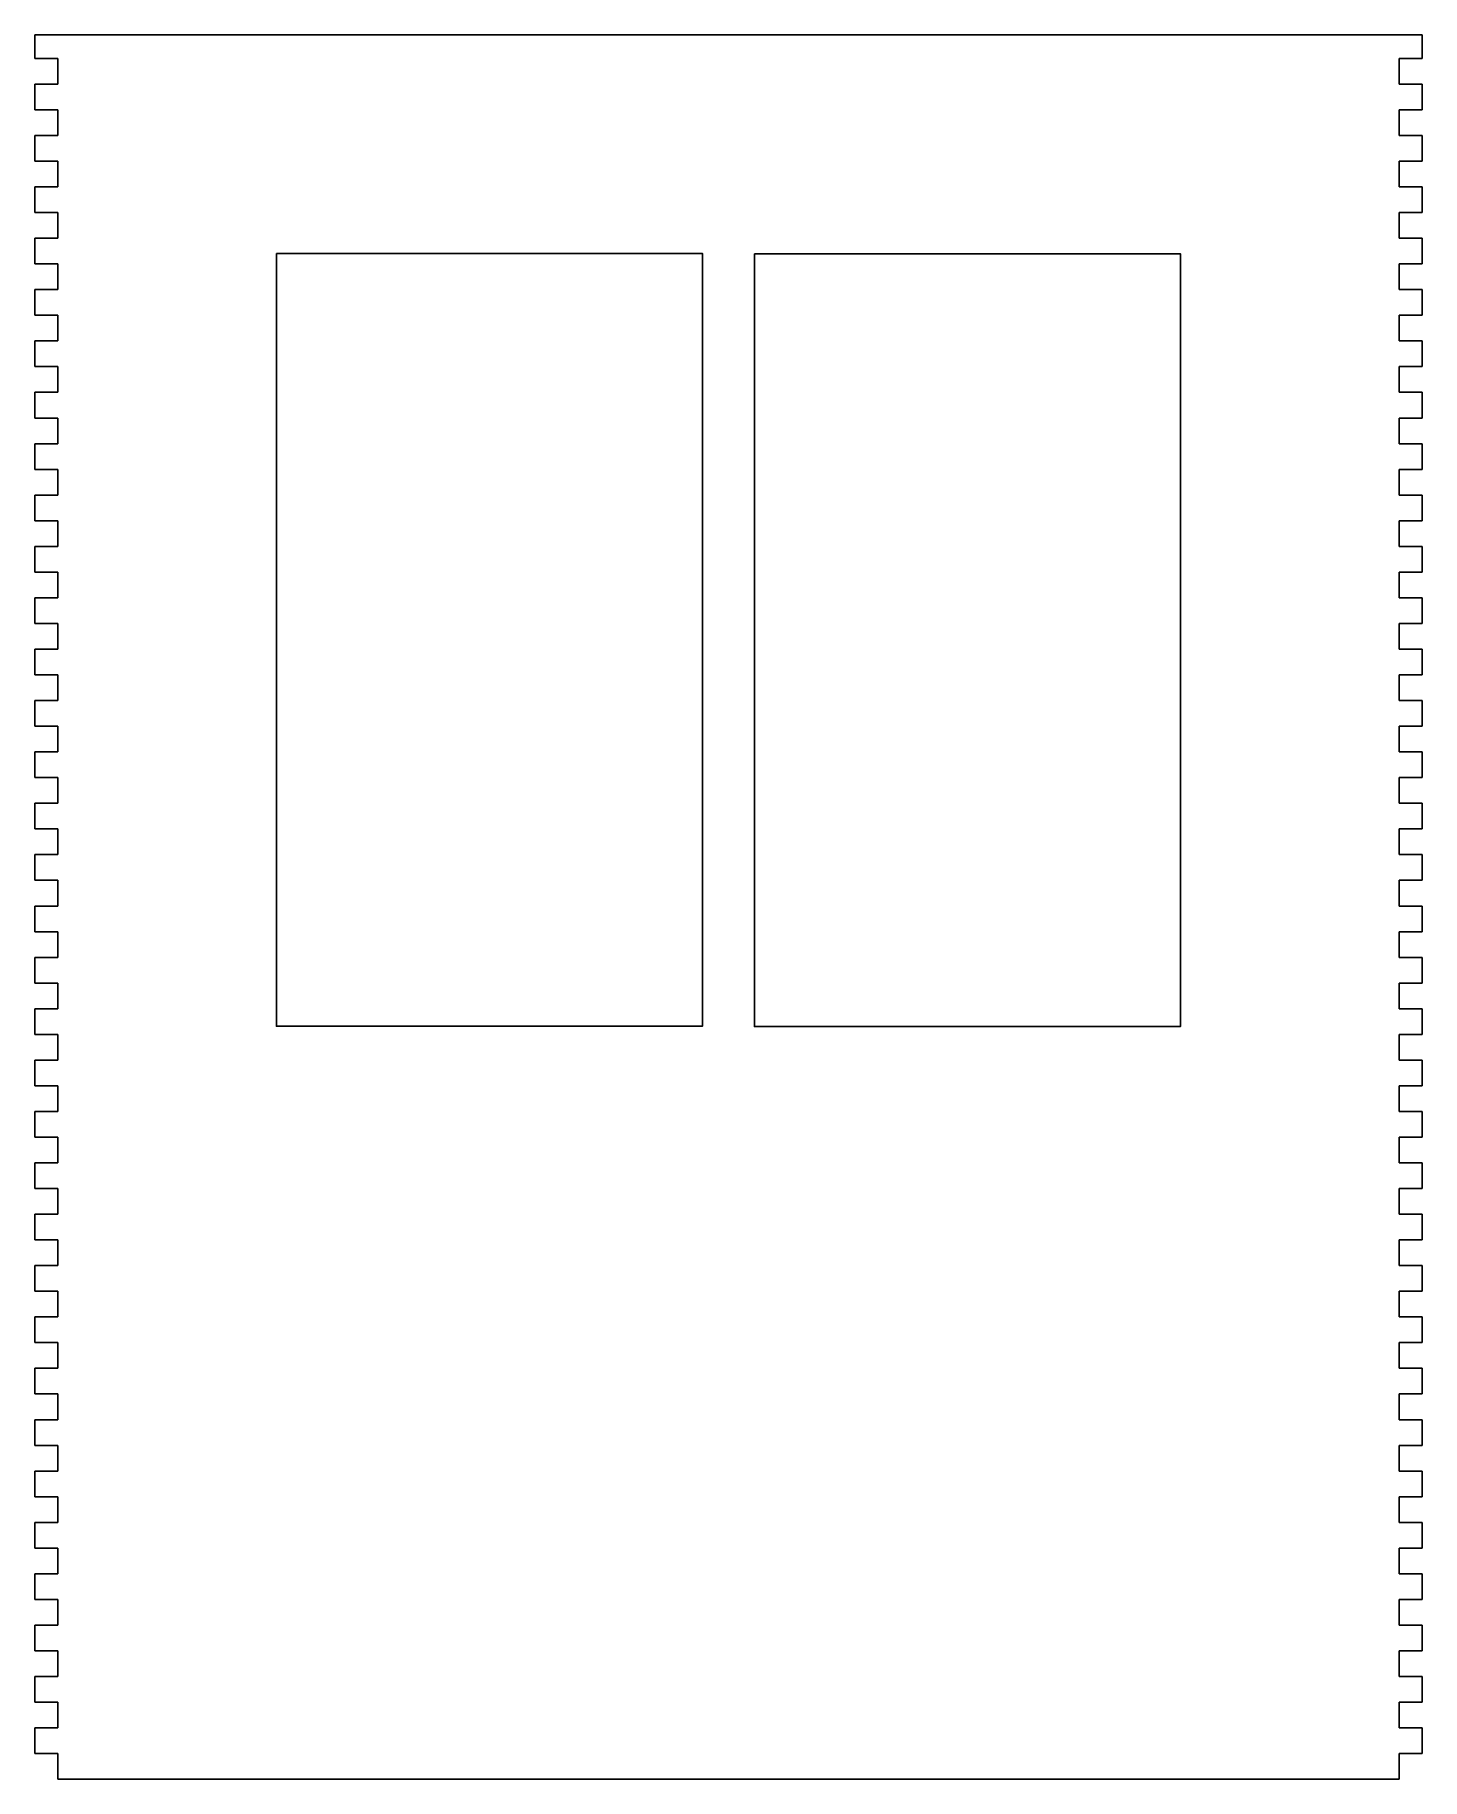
# Model space of a CAD drawing. Header units: inches. Extents: x 333 to 721, y 39 to 528.
import ezdxf

# ---------------------------------------------------------------- set-up
doc = ezdxf.new("R2010")
doc.units = ezdxf.units.IN
doc.header["$MEASUREMENT"] = 0
doc.layers.add('SIDE_outsideCutPath', color=7, linetype='Continuous')

msp = doc.modelspace()

# ---------------------------------------------------------------- linework, layer by layer
for p, q in [((372.98, 527.73), (332.63, 527.73)), ((332.63, 527.73), (332.63, 521.13)), ((386.06, 527.73), (668.06, 527.73)), ((681.13, 527.73), (721.48, 527.73)), ((721.48, 527.73), (721.48, 521.13)), ((332.63, 521.13), (339.03, 521.13)), ((339.03, 521.13), (339.03, 513.93)), ((721.48, 521.13), (715.08, 521.13)), ((715.08, 521.13), (715.08, 513.93)), ((339.03, 513.93), (332.63, 513.93)), ((332.63, 513.93), (332.63, 506.73)), ((715.08, 513.93), (721.48, 513.93)), ((721.48, 513.93), (721.48, 506.73)), ((332.63, 506.73), (339.03, 506.73)), ((339.03, 506.73), (339.03, 499.53)), ((721.48, 506.73), (715.08, 506.73)), ((715.08, 506.73), (715.08, 499.53)), ((339.03, 499.53), (332.63, 499.53)), ((332.63, 499.53), (332.63, 492.33)), ((715.08, 499.53), (721.48, 499.53)), ((721.48, 499.53), (721.48, 492.33)), ((332.63, 492.33), (339.03, 492.33)), ((339.03, 492.33), (339.03, 485.13)), ((721.48, 492.33), (715.08, 492.33)), ((715.08, 492.33), (715.08, 485.13)), ((339.03, 485.13), (332.63, 485.13)), ((332.63, 485.13), (332.63, 477.93)), ((715.08, 485.13), (721.48, 485.13)), ((721.48, 485.13), (721.48, 477.93)), ((332.63, 477.93), (339.03, 477.93)), ((339.03, 477.93), (339.03, 470.73)), ((721.48, 477.93), (715.09, 477.93)), ((715.09, 477.93), (715.09, 470.73)), ((339.03, 470.73), (332.63, 470.73)), ((332.63, 470.73), (332.63, 463.53)), ((715.09, 470.73), (721.48, 470.73)), ((721.48, 470.73), (721.48, 463.53)), ((332.63, 463.53), (339.03, 463.53)), ((339.03, 463.53), (339.03, 456.33)), ((721.48, 463.53), (715.09, 463.53)), ((715.09, 463.53), (715.09, 456.33)), ((339.03, 456.33), (332.63, 456.33)), ((332.63, 456.33), (332.63, 449.13)), ((715.09, 456.33), (721.48, 456.33)), ((721.48, 456.33), (721.48, 449.13)), ((332.63, 449.13), (339.03, 449.13)), ((339.03, 449.13), (339.03, 441.93)), ((721.48, 449.13), (715.09, 449.13)), ((715.09, 449.13), (715.09, 441.93)), ((339.03, 441.93), (332.63, 441.93)), ((332.63, 441.93), (332.63, 434.72)), ((715.09, 441.93), (721.49, 441.93)), ((721.49, 441.93), (721.48, 434.72)), ((332.63, 434.72), (339.03, 434.72)), ((339.03, 434.72), (339.03, 427.52)), ((721.48, 434.72), (715.09, 434.72)), ((715.09, 434.72), (715.09, 427.52)), ((339.03, 427.52), (332.63, 427.52)), ((332.63, 427.52), (332.63, 420.32)), ((715.09, 427.52), (721.49, 427.52)), ((721.49, 427.52), (721.49, 420.32)), ((332.63, 420.32), (339.03, 420.32)), ((339.03, 420.32), (339.03, 413.12)), ((721.49, 420.32), (715.09, 420.32)), ((715.09, 420.32), (715.09, 413.12)), ((339.03, 413.12), (332.63, 413.12)), ((332.63, 413.12), (332.63, 405.92)), ((715.09, 413.12), (721.49, 413.12)), ((721.49, 413.12), (721.49, 405.92)), ((332.63, 405.92), (339.03, 405.92)), ((339.03, 405.92), (339.03, 398.72)), ((721.49, 405.92), (715.09, 405.92)), ((715.09, 405.92), (715.09, 398.72)), ((339.03, 398.72), (332.63, 398.72)), ((332.63, 398.72), (332.63, 391.52)), ((715.09, 398.72), (721.49, 398.72)), ((721.49, 398.72), (721.49, 391.52)), ((332.63, 391.52), (339.03, 391.52)), ((339.03, 391.52), (339.03, 384.32)), ((721.49, 391.52), (715.09, 391.52)), ((715.09, 391.52), (715.09, 384.32)), ((339.03, 384.32), (332.63, 384.32)), ((332.63, 384.32), (332.63, 377.12)), ((715.09, 384.32), (721.49, 384.32)), ((721.49, 384.32), (721.49, 377.12)), ((332.63, 377.12), (339.03, 377.12)), ((339.03, 377.12), (339.03, 369.92)), ((721.49, 377.12), (715.09, 377.12)), ((715.09, 377.12), (715.09, 369.92)), ((339.03, 369.92), (332.63, 369.92)), ((332.63, 369.92), (332.63, 362.72)), ((715.09, 369.92), (721.49, 369.92)), ((721.49, 369.92), (721.49, 362.72)), ((332.63, 362.72), (339.03, 362.72)), ((339.03, 362.72), (339.03, 355.52)), ((721.49, 362.72), (715.09, 362.72)), ((715.09, 362.72), (715.09, 355.52)), ((339.03, 355.52), (332.63, 355.52)), ((332.63, 355.52), (332.63, 348.32)), ((715.09, 355.52), (721.49, 355.52)), ((721.49, 355.52), (721.49, 348.32)), ((332.63, 348.32), (339.03, 348.32)), ((339.03, 348.32), (339.03, 341.12)), ((721.49, 348.32), (715.09, 348.32)), ((715.09, 348.32), (715.09, 341.12)), ((339.03, 341.12), (332.63, 341.12)), ((332.63, 341.12), (332.63, 333.92)), ((715.09, 341.12), (721.49, 341.12)), ((721.49, 341.12), (721.49, 333.92)), ((332.63, 333.92), (339.03, 333.92)), ((339.03, 333.92), (339.03, 326.72)), ((721.49, 333.92), (715.09, 333.92)), ((715.09, 333.92), (715.09, 326.72)), ((339.03, 326.72), (332.63, 326.72)), ((332.63, 326.72), (332.63, 319.52)), ((715.09, 326.72), (721.49, 326.72)), ((721.49, 326.72), (721.49, 319.52)), ((332.63, 319.52), (339.03, 319.52)), ((339.03, 319.52), (339.03, 312.32)), ((721.49, 319.52), (715.09, 319.52)), ((715.09, 319.52), (715.09, 312.32)), ((339.03, 312.32), (332.63, 312.32)), ((332.63, 312.32), (332.63, 305.12)), ((715.09, 312.32), (721.49, 312.32)), ((721.49, 312.32), (721.49, 305.12)), ((332.63, 305.12), (339.03, 305.12)), ((339.03, 305.12), (339.03, 297.92)), ((721.49, 305.12), (715.09, 305.12)), ((715.09, 305.12), (715.09, 297.92)), ((339.03, 297.92), (332.63, 297.92)), ((332.63, 297.92), (332.63, 290.72)), ((715.09, 297.92), (721.49, 297.92)), ((721.49, 297.92), (721.49, 290.72)), ((332.63, 290.72), (339.03, 290.72)), ((339.03, 290.72), (339.03, 283.51)), ((721.49, 290.72), (715.09, 290.72)), ((715.09, 290.72), (715.09, 283.51)), ((339.03, 283.51), (332.63, 283.51)), ((332.63, 283.51), (332.63, 276.31)), ((715.09, 283.51), (721.49, 283.51)), ((721.49, 283.51), (721.49, 276.31)), ((332.63, 276.31), (339.03, 276.31)), ((339.03, 276.31), (339.03, 269.11)), ((721.49, 276.31), (715.09, 276.31)), ((715.09, 276.31), (715.09, 269.11)), ((339.03, 269.11), (332.63, 269.11)), ((332.63, 269.11), (332.63, 261.91)), ((715.09, 269.11), (721.49, 269.11)), ((721.49, 269.11), (721.49, 261.91)), ((332.63, 261.91), (339.03, 261.91)), ((339.03, 261.91), (339.03, 254.71)), ((721.49, 261.91), (715.09, 261.91)), ((715.09, 261.91), (715.09, 254.71)), ((339.03, 254.71), (332.63, 254.71)), ((332.63, 254.71), (332.63, 247.51)), ((715.09, 254.71), (721.49, 254.71)), ((721.49, 254.71), (721.49, 247.51)), ((332.63, 247.51), (339.03, 247.51)), ((339.03, 247.51), (339.03, 240.31)), ((721.49, 247.51), (715.09, 247.51)), ((715.09, 247.51), (715.09, 240.31)), ((339.03, 240.31), (332.63, 240.31)), ((332.63, 240.31), (332.63, 233.11)), ((715.09, 240.31), (721.49, 240.31)), ((721.49, 240.31), (721.49, 233.11)), ((332.63, 233.11), (339.03, 233.11)), ((339.03, 233.11), (339.03, 225.91)), ((721.49, 233.11), (715.09, 233.11)), ((715.09, 233.11), (715.09, 225.91)), ((339.03, 225.91), (332.63, 225.91)), ((332.63, 225.91), (332.63, 218.71)), ((715.09, 225.91), (721.49, 225.91)), ((721.49, 225.91), (721.49, 218.71)), ((332.63, 218.71), (339.03, 218.71)), ((339.03, 218.71), (339.03, 211.51)), ((721.49, 218.71), (715.09, 218.71)), ((715.09, 218.71), (715.09, 211.51)), ((339.03, 211.51), (332.63, 211.51)), ((332.63, 211.51), (332.63, 204.31)), ((715.09, 211.51), (721.49, 211.51)), ((721.49, 211.51), (721.49, 204.31)), ((332.63, 204.31), (339.03, 204.31)), ((339.03, 204.31), (339.03, 197.11)), ((721.49, 204.31), (715.09, 204.31)), ((715.09, 204.31), (715.09, 197.11)), ((339.03, 197.11), (332.63, 197.11)), ((332.63, 197.11), (332.63, 189.91)), ((715.09, 197.11), (721.49, 197.11)), ((721.49, 197.11), (721.49, 189.91)), ((332.63, 189.91), (339.03, 189.91)), ((339.03, 189.91), (339.03, 182.71)), ((721.49, 189.91), (715.09, 189.91)), ((715.09, 189.91), (715.09, 182.71)), ((339.03, 182.71), (332.63, 182.71)), ((332.63, 182.71), (332.63, 175.51)), ((715.09, 182.71), (721.49, 182.71)), ((721.49, 182.71), (721.49, 175.51)), ((332.63, 175.51), (339.03, 175.51)), ((339.03, 175.51), (339.03, 168.31)), ((721.49, 175.51), (715.09, 175.51)), ((715.09, 175.51), (715.09, 168.31)), ((339.03, 168.31), (332.63, 168.31)), ((332.63, 168.31), (332.63, 161.11)), ((715.09, 168.31), (721.49, 168.31)), ((721.49, 168.31), (721.49, 161.11)), ((332.63, 161.11), (339.03, 161.11)), ((339.03, 161.11), (339.03, 153.91)), ((721.49, 161.11), (715.09, 161.11)), ((715.09, 161.11), (715.09, 153.91)), ((339.03, 153.91), (332.63, 153.91)), ((332.63, 153.91), (332.63, 146.71)), ((715.09, 153.91), (721.49, 153.91)), ((721.49, 153.91), (721.49, 146.71)), ((332.63, 146.71), (339.03, 146.71)), ((339.03, 146.71), (339.03, 139.5)), ((721.49, 146.71), (715.09, 146.71)), ((715.09, 146.71), (715.09, 139.5)), ((339.03, 139.5), (332.63, 139.5)), ((332.63, 139.5), (332.63, 132.3)), ((715.09, 139.5), (721.49, 139.5)), ((721.49, 139.5), (721.49, 132.3)), ((332.63, 132.3), (339.03, 132.3)), ((339.03, 132.3), (339.03, 125.1)), ((721.49, 132.3), (715.09, 132.3)), ((715.09, 132.3), (715.09, 125.1)), ((339.03, 125.1), (332.63, 125.1)), ((332.63, 125.1), (332.63, 117.9)), ((715.09, 125.1), (721.49, 125.1)), ((721.49, 125.1), (721.49, 117.9)), ((332.63, 117.9), (339.03, 117.9)), ((339.03, 117.9), (339.03, 110.7)), ((721.49, 117.9), (715.09, 117.9)), ((715.09, 117.9), (715.09, 110.7)), ((339.03, 110.7), (332.63, 110.7)), ((332.63, 110.7), (332.63, 103.5)), ((715.09, 110.7), (721.49, 110.7)), ((721.49, 110.7), (721.49, 103.5)), ((332.63, 103.5), (339.03, 103.5)), ((339.03, 103.5), (339.03, 96.3)), ((721.49, 103.5), (715.09, 103.5)), ((715.09, 103.5), (715.09, 96.3)), ((339.03, 96.3), (332.63, 96.3)), ((332.63, 96.3), (332.63, 89.1)), ((715.09, 96.3), (721.49, 96.3)), ((721.49, 96.3), (721.49, 89.1)), ((332.63, 89.1), (339.03, 89.1)), ((339.03, 89.1), (339.03, 81.9)), ((721.49, 89.1), (715.09, 89.1)), ((715.09, 89.1), (715.09, 81.9)), ((339.03, 81.9), (332.63, 81.9)), ((332.63, 81.9), (332.63, 74.7)), ((715.09, 81.9), (721.49, 81.9)), ((721.49, 81.9), (721.49, 74.7)), ((332.63, 74.7), (339.02, 74.7)), ((339.02, 74.7), (339.02, 67.5)), ((721.49, 74.7), (715.09, 74.7)), ((715.09, 74.7), (715.09, 67.5)), ((339.02, 67.5), (332.62, 67.5)), ((332.62, 67.5), (332.62, 60.3)), ((715.09, 67.5), (721.49, 67.5)), ((721.49, 67.5), (721.49, 60.3)), ((332.63, 60.3), (339.02, 60.3)), ((339.02, 60.3), (339.02, 53.1)), ((721.49, 60.3), (715.09, 60.3)), ((715.09, 60.3), (715.09, 53.1)), ((339.02, 53.1), (332.62, 53.1)), ((332.62, 53.1), (332.62, 45.9)), ((715.09, 53.1), (721.49, 53.1)), ((721.49, 53.1), (721.49, 45.9)), ((332.62, 45.9), (339.02, 45.9)), ((339.02, 45.9), (339.02, 38.73)), ((721.49, 45.9), (715.09, 45.9)), ((715.09, 45.9), (715.09, 38.73)), ((339.39, 38.73), (339.02, 38.73)), ((386.06, 38.73), (339.39, 38.73)), ((386.06, 38.73), (715.09, 38.73))]:
    msp.add_line(p, q)
at = {"linetype": 'Continuous'}
for points in [[(400.32, 466.47), (519.75, 466.47), (519.75, 249.82), (400.32, 249.82)], [(534.34, 466.36), (653.76, 466.36), (653.76, 249.71), (534.34, 249.71)]]:
    msp.add_lwpolyline(points, close=True, dxfattribs=at)
at = {"layer": 'SIDE_outsideCutPath'}
for p, q in [((386.06, 527.73), (372.98, 527.73)), ((681.13, 527.73), (668.06, 527.73))]:
    msp.add_line(p, q, dxfattribs=at)

doc.saveas('drawing.dxf')
